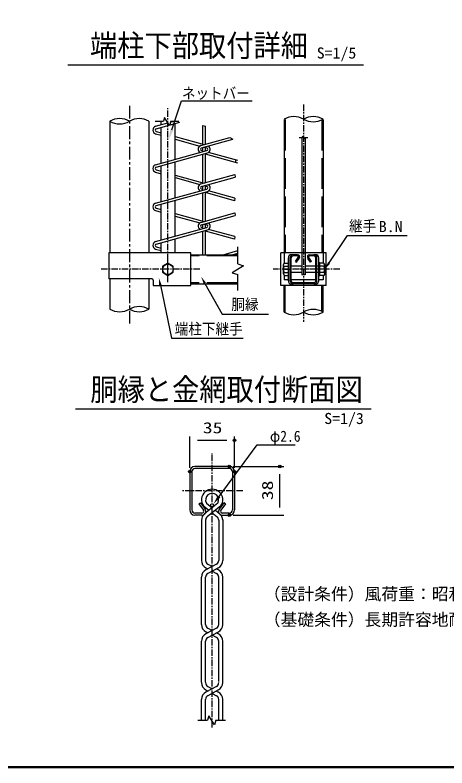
# Model space of a CAD drawing. Units: millimetres, scale not verified, with parts at other scales. Extents: x -4425 to 4425, y -3150 to 3150.
# Drawn here: x 754 to 2441, y -2925 to 13 of the extents above; entities that cross this region are included whole.
import ezdxf
from ezdxf.enums import TextEntityAlignment as Align

# ---------------------------------------------------------------- set-up
doc = ezdxf.new("R2010")
doc.units = ezdxf.units.MM
doc.header["$LTSCALE"] = 20
doc.header["$PDMODE"] = 32
doc.header["$PDSIZE"] = 10
for name, pattern in [('DASHED', [7.5, 6, -1.5]), ('USER1', [2, 1.25, -0.25, 0.25, -0.25]), ('USER2', [4, 2.5, -0.5, 0.5, -0.5])]:
    doc.linetypes.add(name, pattern=pattern)
for name, color, linetype, lineweight in [('0-0_KOUZOU', 7, 'Continuous', 25), ('0-4_SUNPOU', 1, 'Continuous', 25), ('0-6_BUHIN', 7, 'Continuous', 25), ('0-7_BOLT', 3, 'Continuous', 25), ('0-8_AMI', 3, 'Continuous', 25), ('0-A_WAKU', 7, 'Continuous', 25), ('0-B_D-TTL-TXT', 2, 'Continuous', 25)]:
    doc.layers.add(name, color=color, linetype=linetype, lineweight=lineweight)
doc.layers.add('0-5_DEFPOINTS', color=7, linetype='Continuous')
doc.styles.add('ＭＳ ゴシック', font='')
doc.styles.get('ＭＳ ゴシック').set_extended_font_data('MS Gothic')

msp = doc.modelspace()

# ---------------------------------------------------------------- linework, layer by layer
at = {"layer": '0-0_KOUZOU', "color": 1, "linetype": 'USER2'}
msp.add_line((1200.84, -340.6), (1200.84, -1190.26), dxfattribs=at)
at = {"layer": '0-0_KOUZOU', "color": 1, "linetype": 'USER1'}
for p, q in [((1350.84, -1024.19), (1350.84, -349.72)), ((1880.59, -336.26), (1880.59, -1183.57)), ((1523.75, -2767.39), (1523.75, -1696.41))]:
    msp.add_line(p, q, dxfattribs=at)
at = {"layer": '0-0_KOUZOU'}
for p, q in [((1124.64, -401.28), (1124.64, -915.32)), ((1277.04, -401.28), (1277.04, -915.32)), ((1301.09, -401.31), (1333.6, -401.31)), ((1325.27, -414.92), (1325.28, -401.31)), ((1362.09, -401.31), (1394.32, -401.31)), ((1379.23, -549.93), (1379.23, -409.9)), ((1804.39, -395.02), (1804.39, -915.32)), ((1956.79, -395.02), (1956.79, -915.32)), ((1325.27, -564.92), (1325.27, -424.88)), ((1325.27, -714.92), (1325.27, -574.89)), ((1379.22, -699.93), (1379.23, -559.9)), ((1325.26, -864.92), (1325.27, -724.89)), ((1379.22, -849.94), (1379.22, -709.9)), ((1325.26, -915.32), (1325.26, -874.89)), ((1379.22, -915.32), (1379.22, -859.9)), ((1623.41, -958.07), (1623.41, -891.97)), ((1440.84, -922.07), (1623.41, -922.07)), ((1623.41, -1062.38), (1623.41, -998.77)), ((1124.64, -1015.82), (1124.64, -1134.6)), ((1277.04, -1015.82), (1277.04, -1134.6)), ((1440.84, -1036.07), (1623.41, -1036.07)), ((1804.39, -1145.88), (1804.39, -1042.82)), ((1956.79, -1145.88), (1956.79, -1042.82)), ((1468.25, -2738.3), (1506.17, -2738.3)), ((1538.73, -2738.3), (1575.33, -2738.3))]:
    msp.add_line(p, q, dxfattribs=at)
at = {"layer": '0-0_KOUZOU', "color": 3, "linetype": 'DASHED'}
for p, q in [((1809.19, -395.02), (1809.19, -915.32)), ((1951.99, -395.02), (1951.99, -915.32)), ((1804.39, -915.32), (1804.39, -957.53)), ((1956.79, -915.32), (1956.79, -955.55)), ((1804.39, -1000.6), (1804.39, -1019.59)), ((1956.79, -1002.59), (1956.79, -1019.59)), ((1809.19, -1148.42), (1809.19, -1042.82)), ((1951.99, -1143.33), (1951.99, -1042.82))]:
    msp.add_line(p, q, dxfattribs=at)
at = {"layer": '0-0_KOUZOU', "color": 3}
for p, q in [((1864.05, -464.3), (1875.66, -464.3)), ((1885.84, -464.3), (1897.35, -464.3))]:
    msp.add_line(p, q, dxfattribs=at)
at = {"layer": '0-0_KOUZOU', "color": 1, "linetype": 'DASHED'}
for p, q in [((1623.41, -926.87), (1440.84, -926.87)), ((1623.41, -1031.27), (1440.84, -1031.27))]:
    msp.add_line(p, q, dxfattribs=at)
at = {"layer": '0-0_KOUZOU'}
for points in [[(1362.09, -401.31), (1356.68, -417.26), (1337.45, -386.19), (1333.6, -401.31)], [(1623.41, -958.07), (1646.2, -965.78), (1601.82, -993.26), (1623.41, -998.77)], [(1538.73, -2738.3), (1532.55, -2756.53), (1510.57, -2721.02), (1506.17, -2738.3)]]:
    msp.add_lwpolyline(points, dxfattribs=at)
at = {"layer": '0-0_KOUZOU', "color": 3}
msp.add_lwpolyline([(1885.84, -464.3), (1883.91, -470), (1877.04, -458.9), (1875.66, -464.3)], dxfattribs=at)
at = {"layer": '0-0_KOUZOU'}
for centre, start, end in [((1162.74, -467.27), 60, 120), ((1162.74, -335.29), 240, 300), ((1238.94, -467.27), 60, 120), ((1842.49, -459.18), 60, 120), ((1918.69, -459.18), 60, 120), ((1918.69, -327.2), 240, 300), ((1162.74, -1068.6), 240, 300), ((1238.94, -1200.59), 60, 120), ((1238.94, -1068.6), 240, 300), ((1918.69, -1211.87), 60, 120), ((1842.49, -1079.89), 240, 300), ((1918.69, -1079.89), 240, 300)]:
    msp.add_arc(centre, 76.2, start, end, dxfattribs=at)
at = {"layer": '0-4_SUNPOU'}
for p, q in [((960.86, -181.36), (2115.3, -181.36)), ((1366.45, -435.21), (1404.28, -321.88)), ((1404.28, -321.88), (1680.28, -321.88)), ((1980.52, -953.31), (2051.7, -846.82)), ((2051.7, -846.82), (2285.48, -846.82)), ((1321.66, -1041.5), (1364.98, -1248.27)), ((1495.59, -1034.33), (1562.34, -1154.32)), ((1562.34, -1154.32), (1744.35, -1154.32)), ((1364.98, -1248.27), (1645.5, -1248.27)), ((990.27, -1523.5), (2144.71, -1523.5)), ((1436.25, -1754.02), (1436.25, -1631.13)), ((1611.25, -1754.02), (1611.25, -1631.13)), ((1466.25, -1646.13), (1581.25, -1646.13)), ((1550.57, -1865.67), (1699.14, -1664.16)), ((1699.14, -1664.16), (1848.29, -1664.16)), ((1701.19, -1664.16), (1734.29, -1664.16)), ((1605.75, -1748.52), (1803.46, -1748.52)), ((1788.46, -1908.52), (1788.46, -1778.52)), ((1605.75, -1938.52), (1803.46, -1938.52))]:
    msp.add_line(p, q, dxfattribs=at)
for points in [[(1360.52, -433.24), (1354.58, -470.78), (1372.38, -437.19)], [(1984.67, -956.09), (1963.84, -978.25), (1976.36, -950.53)], [(1326.56, -1040.48), (1315.51, -1012.14), (1316.77, -1042.53)], [(1499.96, -1031.9), (1481, -1008.11), (1491.22, -1036.76)], [(1555.6, -1869.38), (1528.31, -1895.86), (1545.53, -1861.96)]]:
    msp.add_solid(points, dxfattribs=at)
at = {"layer": '0-5_DEFPOINTS'}
for p in [(1611.25, -1646.13), (1590.75, -1748.52), (1788.46, -1748.52), (1436.25, -1769.02), (1611.25, -1769.02), (1590.75, -1938.52)]:
    msp.add_point(p, dxfattribs=at)
at = {"layer": '0-6_BUHIN', "color": 3}
for p, q in [((1873.84, -464.3), (1873.84, -1000.63)), ((1887.34, -464.3), (1887.34, -1000.63)), ((1821.34, -1023.77), (1821.34, -934.37)), ((1828.09, -1023.77), (1828.09, -934.37)), ((1832.89, -1023.77), (1832.89, -934.37)), ((1856.72, -922.07), (1833.64, -922.07)), ((1856.72, -926.87), (1840.39, -926.87)), ((1849.47, -948.36), (1860.13, -933.52)), ((1853.37, -951.16), (1864.03, -936.32)), ((1907.82, -951.16), (1897.15, -936.32)), ((1911.72, -948.36), (1901.05, -933.52)), ((1904.46, -922.07), (1927.54, -922.07)), ((1920.79, -926.87), (1904.46, -926.87)), ((1928.29, -1023.77), (1928.29, -934.37)), ((1933.09, -1023.77), (1933.09, -934.37)), ((1939.84, -1023.77), (1939.84, -934.37)), ((1849.47, -948.36), (1853.37, -951.16)), ((1911.72, -948.36), (1907.82, -951.16)), ((1928.29, -1019.59), (1832.89, -1019.59)), ((1887.34, -1000.63), (1873.84, -1000.63)), ((1927.54, -1036.07), (1833.64, -1036.07)), ((1920.79, -1031.27), (1840.39, -1031.27))]:
    msp.add_line(p, q, dxfattribs=at)
at = {"layer": '0-6_BUHIN'}
for p, q in [((1440.84, -915.32), (1119.84, -915.32)), ((1119.84, -915.32), (1119.84, -1015.82)), ((1440.84, -1042.82), (1440.84, -915.32)), ((1969.09, -915.32), (1792.09, -915.32)), ((1792.09, -1042.82), (1792.09, -915.32)), ((1969.09, -1042.82), (1969.09, -915.32)), ((1287.84, -1015.82), (1119.84, -1015.82)), ((1293.84, -1021.82), (1293.84, -1042.82)), ((1293.84, -1042.82), (1440.84, -1042.82)), ((1969.09, -1042.82), (1792.09, -1042.82)), ((1590.75, -1748.52), (1456.75, -1748.52)), ((1590.75, -1756.52), (1456.75, -1756.52)), ((1436.25, -1769.02), (1436.25, -1918.02)), ((1444.25, -1769.02), (1444.25, -1918.02)), ((1603.25, -1769.02), (1603.25, -1918.02)), ((1611.25, -1769.02), (1611.25, -1918.02)), ((1471.88, -1894.7), (1478.38, -1890.03)), ((1471.88, -1894.7), (1489.65, -1919.44)), ((1478.38, -1890.03), (1496.15, -1914.77)), ((1569.13, -1890.03), (1551.35, -1914.77)), ((1575.63, -1894.7), (1557.85, -1919.44)), ((1575.63, -1894.7), (1569.13, -1890.03)), ((1483.97, -1930.52), (1456.75, -1930.52)), ((1483.97, -1938.52), (1456.75, -1938.52)), ((1590.75, -1930.52), (1563.54, -1930.52)), ((1563.54, -1938.52), (1590.75, -1938.52))]:
    msp.add_line(p, q, dxfattribs=at)
at = {"layer": '0-6_BUHIN', "color": 1, "linetype": 'USER1'}
for p, q in [((1350.84, -1029.55), (1350.84, -931.49)), ((1475.7, -979.07), (1088.47, -979.07)), ((2022.19, -979.07), (1762.11, -979.07)), ((1807.09, -979.07), (1830.72, -979.07)), ((1807.09, -979.07), (1830.72, -979.07)), ((1954.09, -979.07), (1930.46, -979.07))]:
    msp.add_line(p, q, dxfattribs=at)
at = {"layer": '0-6_BUHIN', "color": 3, "linetype": 'DASHED'}
for p, q in [((1821.34, -1019.59), (1804.39, -1019.59)), ((1956.79, -1019.59), (1939.84, -1019.59))]:
    msp.add_line(p, q, dxfattribs=at)
at = {"layer": '0-6_BUHIN', "color": 3}
for centre, radius, start, end in [((1833.64, -934.37), 12.3, 90, 180), ((1840.39, -934.37), 12.3, 90, 180), ((1840.39, -934.37), 7.5, 90, 180), ((1856.72, -931.07), 9, 324.30807, 90), ((1856.72, -931.07), 4.2, 324.30807, 90), ((1904.46, -931.07), 9, 90, 215.69193), ((1904.46, -931.07), 4.2, 90, 215.69193), ((1920.79, -934.37), 12.3, 360, 90), ((1920.79, -934.37), 7.5, 360, 90), ((1927.54, -934.37), 12.3, 360, 90), ((1833.64, -1023.77), 12.3, 180, 270), ((1840.39, -1023.77), 12.3, 180, 270), ((1840.39, -1023.77), 7.5, 180, 270), ((1920.79, -1023.77), 12.3, 270, 360), ((1920.79, -1023.77), 7.5, 270, 360), ((1927.54, -1023.77), 12.3, 270, 360)]:
    msp.add_arc(centre, radius, start, end, dxfattribs=at)
at = {"layer": '0-6_BUHIN'}
for centre, radius, start, end in [((1287.84, -1021.82), 6, 0, 90), ((1287.84, -1021.82), 6, 0, 90), ((1456.75, -1769.02), 20.5, 90, 180), ((1456.75, -1769.02), 12.5, 90, 180), ((1590.75, -1769.02), 20.5, 0, 90), ((1590.75, -1769.02), 12.5, 0, 90), ((1456.75, -1918.02), 20.5, 180, 270), ((1456.75, -1918.02), 12.5, 180, 270), ((1483.97, -1923.52), 15, 270, 35.69193), ((1483.97, -1923.52), 7, 270, 35.69193), ((1563.54, -1923.52), 15, 144.30807, 270), ((1563.54, -1923.52), 7, 144.30807, 270), ((1590.75, -1918.02), 20.5, 270, 0), ((1590.75, -1918.02), 12.5, 270, 0)]:
    msp.add_arc(centre, radius, start, end, dxfattribs=at)
at = {"layer": '0-7_BOLT'}
for p, q in [((1802.14, -996.71), (1802.14, -961.43)), ((1805.54, -967.07), (1821.34, -967.07)), ((1873.84, -967.07), (1832.89, -967.07)), ((1939.84, -967.07), (1887.34, -967.07)), ((1939.84, -1004.27), (1939.84, -953.87)), ((1944.64, -953.87), (1939.84, -953.87)), ((1944.64, -1004.27), (1944.64, -953.87)), ((1960.45, -955.55), (1944.64, -955.55)), ((1960.45, -967.07), (1944.64, -967.07)), ((1963.84, -961.43), (1960.45, -955.55)), ((1963.84, -996.71), (1963.84, -961.43)), ((1805.54, -991.07), (1821.34, -991.07)), ((1873.84, -991.07), (1832.89, -991.07)), ((1939.84, -991.07), (1887.34, -991.07)), ((1960.45, -991.07), (1944.64, -991.07)), ((1963.84, -996.71), (1960.45, -1002.59)), ((1944.64, -1004.27), (1939.84, -1004.27)), ((1960.45, -1002.59), (1944.64, -1002.59))]:
    msp.add_line(p, q, dxfattribs=at)
at = {"layer": '0-7_BOLT', "color": 1, "linetype": 'USER1'}
for p, q in [((1970.47, -979.07), (1864.43, -979.07)), ((1643.48, -1843.52), (1408.03, -1843.52))]:
    msp.add_line(p, q, dxfattribs=at)
at = {"layer": '0-7_BOLT'}
msp.add_lwpolyline([(1350.84, -1002.59), (1371.21, -990.83), (1371.21, -967.31), (1350.84, -955.55), (1330.48, -967.31), (1330.48, -990.83)], close=True, dxfattribs=at)
for points in [[(1802.14, -961.43), (1805.54, -955.55), (1821.34, -955.55)], [(1802.14, -996.71), (1805.54, -1002.59), (1821.34, -1002.59)]]:
    msp.add_lwpolyline(points, dxfattribs=at)
msp.add_circle((1350.84, -979.07), 20.4, dxfattribs=at)
for centre, radius, start, end in [((1808.02, -961.73), 5.88, 177.032, 182.968), ((1825.05, -979.07), 22.91, 148.40741, 211.59259), ((1957.97, -961.73), 5.88, 294.94299, 2.968), ((1940.94, -979.07), 22.91, 328.40741, 31.59259), ((1808.02, -996.4), 5.88, 114.94299, 182.968), ((1957.97, -996.4), 5.88, 357.032, 65.05701)]:
    msp.add_arc(centre, radius, start, end, dxfattribs=at)
at = {"layer": '0-8_AMI'}
for p, q in [((1303.21, -421.05), (1350.84, -407.82)), ((1305.78, -430.3), (1397.12, -404.93)), ((1360.82, -405.05), (1374.27, -401.31)), ((1305.78, -440.7), (1325.27, -446.12)), ((1487.8, -491.27), (1487.8, -418.23)), ((1487.8, -418.23), (1497.4, -420.56)), ((1497.4, -491.27), (1497.4, -420.56)), ((1303.21, -449.96), (1325.27, -456.08)), ((1379.23, -461.11), (1492.6, -492.6)), ((1480.19, -496.05), (1592.91, -464.74)), ((1592.91, -464.74), (1604.45, -471.5)), ((1379.23, -471.07), (1475.99, -497.95)), ((1482.75, -505.3), (1604.45, -471.5)), ((1303.21, -571.05), (1502.45, -515.7)), ((1305.78, -580.3), (1505.02, -524.96)), ((1487.8, -517.11), (1482.75, -515.7)), ((1487.8, -519.77), (1487.8, -503.9)), ((1492.6, -502.56), (1502.45, -505.3)), ((1497.4, -517.11), (1497.4, -503.9)), ((1497.4, -641.27), (1497.4, -527.07)), ((1623.41, -554.78), (1509.21, -523.05)), ((1487.8, -641.27), (1487.8, -529.74)), ((1623.41, -564.74), (1497.4, -529.74)), ((1615.69, -552.63), (1613.8, -562.07)), ((1303.21, -599.96), (1325.27, -606.08)), ((1305.78, -590.7), (1325.27, -596.12)), ((1379.23, -611.11), (1492.6, -642.6)), ((1480.19, -646.05), (1612.62, -609.26)), ((1612.62, -609.26), (1613.5, -618.98)), ((1379.23, -621.07), (1475.99, -647.95)), ((1482.75, -655.3), (1613.5, -618.98)), ((1303.21, -721.05), (1502.45, -665.7)), ((1305.78, -730.3), (1505.02, -674.96)), ((1487.8, -667.11), (1482.75, -665.7)), ((1487.8, -669.77), (1487.8, -653.9)), ((1492.6, -652.56), (1502.45, -655.3)), ((1497.4, -667.11), (1497.4, -653.9)), ((1612.22, -701.67), (1509.21, -673.05)), ((1487.8, -791.27), (1487.8, -679.74)), ((1497.4, -791.27), (1497.4, -677.07)), ((1611.43, -711.41), (1497.4, -679.74)), ((1612.22, -701.67), (1611.43, -711.41)), ((1303.21, -749.96), (1325.26, -756.08)), ((1305.78, -740.7), (1325.26, -746.12)), ((1379.22, -761.11), (1492.6, -792.6)), ((1480.19, -796.05), (1612.99, -759.16)), ((1612.99, -759.16), (1613.93, -768.86)), ((1379.22, -771.07), (1475.99, -797.95)), ((1482.75, -805.3), (1613.93, -768.86)), ((1303.21, -871.05), (1502.45, -815.7)), ((1487.8, -817.11), (1482.75, -815.7)), ((1487.8, -819.77), (1487.8, -803.9)), ((1492.6, -802.56), (1502.45, -805.3)), ((1497.4, -817.11), (1497.4, -803.9)), ((1305.78, -880.3), (1505.02, -824.96)), ((1487.8, -922.07), (1487.8, -829.74)), ((1497.4, -922.07), (1497.4, -827.07)), ((1611.06, -861.31), (1497.4, -829.74)), ((1611.83, -851.56), (1509.21, -823.05)), ((1611.83, -851.56), (1611.06, -861.31)), ((1303.21, -899.96), (1325.26, -906.08)), ((1305.78, -890.7), (1325.26, -896.12)), ((1566.53, -922.07), (1623.41, -906.27)), ((1602.4, -922.07), (1623.41, -916.23))]:
    msp.add_line(p, q, dxfattribs=at)
at = {"layer": '0-8_AMI', "color": 7}
for p, q in [((1489.43, -1902.35), (1510.97, -1919.63)), ((1545.99, -1891.53), (1494.33, -1932.98)), ((1501.51, -1891.53), (1523.75, -1909.37)), ((1558.07, -1902.35), (1504.34, -1945.46)), ((1523.75, -1929.89), (1543.16, -1945.46)), ((1536.54, -1919.63), (1553.17, -1932.98)), ((1482.1, -1955.89), (1482.1, -2114.95)), ((1498.1, -1955.89), (1498.1, -2114.95)), ((1549.4, -1958.46), (1549.4, -2114.95)), ((1565.4, -1955.89), (1565.4, -2114.95)), ((1540.64, -2129.62), (1499.28, -2151.9)), ((1499.28, -2143.71), (1506.88, -2147.8)), ((1506.87, -2129.62), (1523.75, -2138.72)), ((1548.22, -2143.71), (1506.87, -2165.98)), ((1523.75, -2156.89), (1540.64, -2165.98)), ((1540.62, -2147.8), (1548.22, -2151.9)), ((1482.1, -2364.95), (1482.1, -2180.66)), ((1498.1, -2364.95), (1498.1, -2180.66)), ((1549.4, -2364.95), (1549.4, -2180.66)), ((1565.4, -2364.95), (1565.4, -2180.66)), ((1540.64, -2379.62), (1499.28, -2401.9)), ((1506.87, -2379.62), (1523.75, -2388.72)), ((1506.88, -2397.8), (1499.28, -2393.71)), ((1506.87, -2415.98), (1548.22, -2393.71)), ((1540.64, -2415.98), (1523.75, -2406.89)), ((1540.62, -2397.8), (1548.22, -2401.9)), ((1482.1, -2589.72), (1482.1, -2430.66)), ((1498.1, -2589.72), (1498.1, -2430.66)), ((1549.4, -2587.14), (1549.4, -2430.66)), ((1565.4, -2589.72), (1565.4, -2430.66)), ((1540.64, -2606.62), (1499.28, -2628.9)), ((1506.87, -2606.62), (1523.75, -2615.72)), ((1499.28, -2620.71), (1506.88, -2624.8)), ((1548.22, -2620.71), (1506.87, -2642.98)), ((1523.75, -2633.89), (1540.64, -2642.98)), ((1540.62, -2624.8), (1548.22, -2628.9)), ((1482.1, -2738.3), (1482.1, -2657.66)), ((1498.1, -2738.3), (1498.1, -2657.66)), ((1549.4, -2738.3), (1549.4, -2657.66)), ((1565.4, -2738.3), (1565.4, -2657.66))]:
    msp.add_line(p, q, dxfattribs=at)
msp.add_circle((1523.75, -1900.49), 6.5, dxfattribs=at)
at = {"layer": '0-8_AMI'}
for centre, radius, start, end in [((1307.22, -435.5), 15, 105.52411, 254.47589), ((1307.22, -435.5), 5.4, 105.52411, 254.47589), ((1484.2, -510.5), 15, 105.52411, 236.80577), ((1501, -510.5), 15, 285.52411, 56.80577), ((1484.2, -510.5), 5.4, 105.52411, 254.47589), ((1501, -510.5), 5.4, 285.52411, 74.47589), ((1307.22, -585.5), 15, 105.52411, 254.47589), ((1307.22, -585.5), 5.4, 105.52411, 254.47589), ((1484.2, -660.5), 15, 105.52411, 236.80577), ((1484.2, -660.5), 5.4, 105.52411, 254.47589), ((1501, -660.5), 5.4, 285.52411, 74.47589), ((1501, -660.5), 15, 285.52411, 56.80577), ((1307.22, -735.5), 15, 105.52411, 254.47589), ((1307.22, -735.5), 5.4, 105.52411, 254.47589), ((1484.2, -810.5), 15, 105.52411, 236.80577), ((1484.2, -810.5), 5.4, 105.52411, 254.47589), ((1501, -810.5), 5.4, 285.52411, 74.47589), ((1501, -810.5), 15, 285.52411, 56.80577), ((1307.22, -885.5), 15, 105.52411, 254.47589), ((1307.22, -885.5), 5.4, 105.52411, 254.47589)]:
    msp.add_arc(centre, radius, start, end, dxfattribs=at)
at = {"layer": '0-8_AMI', "color": 7}
for centre, radius, start, end in [((1523.75, -1878.76), 41.65, 325.49969, 214.50031), ((1523.75, -1878.76), 25.65, 330.145, 209.855), ((1514.77, -1958.46), 32.67, 128.74064, 180), ((1532.73, -1958.46), 32.67, 0, 51.25936), ((1514.77, -1958.46), 16.67, 128.74064, 180), ((1532.73, -1958.46), 16.67, 0, 51.25936), ((1514.77, -2114.95), 32.67, 180, 241.69267), ((1514.77, -2114.95), 16.67, 180, 241.69267), ((1532.73, -2114.95), 16.67, 298.30733, 0), ((1532.73, -2114.95), 32.67, 298.30733, 0), ((1514.77, -2180.66), 32.67, 118.30733, 180), ((1514.77, -2180.66), 16.67, 118.30733, 180), ((1532.73, -2180.66), 16.67, 0, 61.69267), ((1532.73, -2180.66), 32.67, 0, 61.69267), ((1514.77, -2364.95), 32.67, 180, 241.69267), ((1514.77, -2364.95), 16.67, 180, 241.69267), ((1532.73, -2364.95), 16.67, 298.30733, 0), ((1532.73, -2364.95), 32.67, 298.30733, 0), ((1514.77, -2430.66), 32.67, 118.30733, 180), ((1532.73, -2430.66), 32.67, 0, 61.69267), ((1514.77, -2430.66), 16.67, 118.30733, 180), ((1532.73, -2430.66), 16.67, 0, 61.69267), ((1514.77, -2591.95), 32.67, 180, 241.69267), ((1514.77, -2591.95), 16.67, 180, 241.69267), ((1532.73, -2591.95), 16.67, 298.30733, 0), ((1532.73, -2591.95), 32.67, 298.30733, 0), ((1514.77, -2657.66), 32.67, 118.30733, 180), ((1514.77, -2657.66), 16.67, 118.30733, 180), ((1532.73, -2657.66), 16.67, 0, 61.69267), ((1532.73, -2657.66), 32.67, 0, 61.69267)]:
    msp.add_arc(centre, radius, start, end, dxfattribs=at)
at = {"layer": '0-A_WAKU'}
msp.add_lwpolyline([(-4050.16, 2925.05), (4199.84, 2925.05), (4199.84, -2924.95), (-4050.16, -2924.95)], close=True, dxfattribs=at)
for points in [[(4197.84, 2923.05), (4197.84, -2922.95), (-4048.16, -2922.95)], [(4195.84, 2921.05), (4195.84, -2920.95), (-4046.16, -2920.95)]]:
    msp.add_lwpolyline(points, dxfattribs=at)

# ---------------------------------------------------------------- texts
at = {"layer": '0-0_KOUZOU', "style": 'ＭＳ ゴシック', "width": 0.9}
for s, p in [('端柱下部取付詳細', (1046.88, -175.35)), ('胴縁と金網取付断面図', (1048.21, -1517.49))]:
    msp.add_text(s, height=86.66, dxfattribs=at).set_placement(p, align=Align.BOTTOM_LEFT)
at = {"layer": '0-4_SUNPOU', "color": 3, "style": 'ＭＳ ゴシック'}
for s, width, p in [('S=1/5', 1.05, (1932.09, -169.49)), ('ネットバー', 0.9, (1405.45, -326.33)), ('継手', 0.9, (2058.19, -844.65)), ('B.N', 1.05, (2174.48, -846.85)), ('胴縁', 0.9, (1598.64, -1150.62)), ('端柱下継手', 0.9, (1377.73, -1246.09)), ('S=1/3', 1.05, (1961.5, -1595.76)), ('35', 1.3, (1487.32, -1631.95)), ('φ2.6', 0.9, (1749.29, -1664.99))]:
    msp.add_text(s, height=43.26, dxfattribs=dict(at, width=width)).set_placement(p, align=Align.BOTTOM_LEFT)
at = {"layer": '0-4_SUNPOU', "color": 3, "style": 'ＭＳ ゴシック', "width": 1.3}
msp.add_text('38', height=43.26, rotation=90, dxfattribs=at).set_placement((1774.29, -1879.95), align=Align.BOTTOM_LEFT)
at = {"layer": '0-B_D-TTL-TXT', "color": 7, "style": 'ＭＳ ゴシック'}
for s, p in [('（設計条件）風荷重：昭和57年改正 建築基準法・同施行令に基づく風圧力に準拠。', (1725.24, -2284.48)), ('（基礎条件）長期許容地耐力98kN/㎡の場合。', (1725.24, -2384.48))]:
    msp.add_text(s, height=48.09, dxfattribs=at).set_placement(p, align=Align.BOTTOM_LEFT)

doc.saveas('drawing.dxf')
